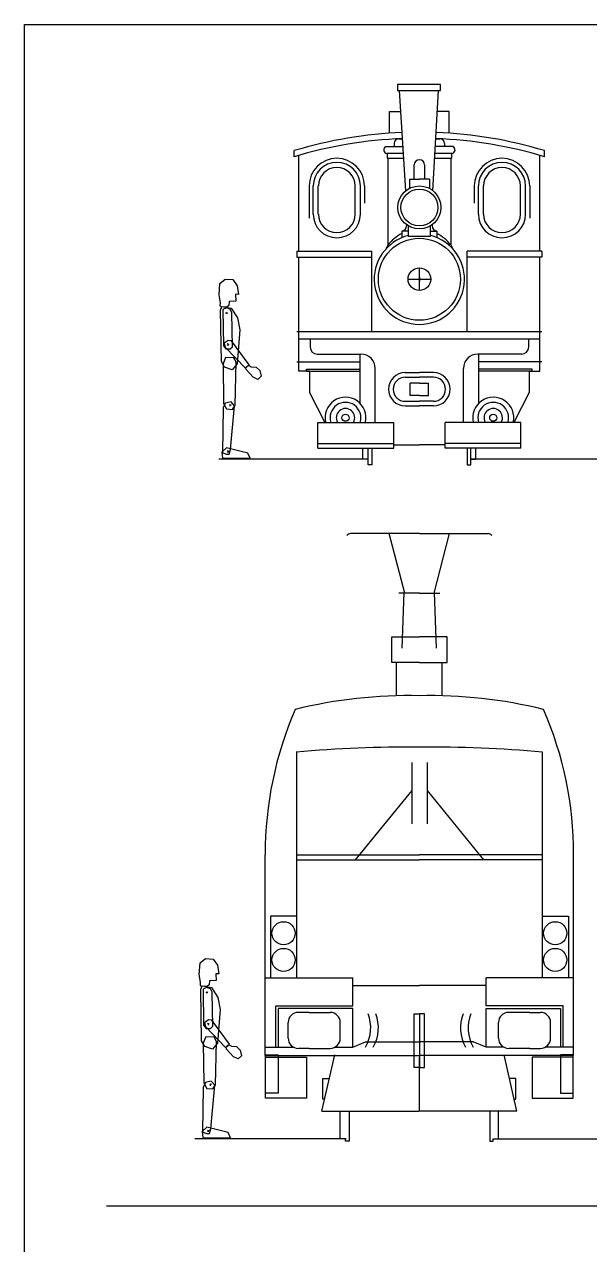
# Model space of a CAD drawing. Extents: x -9190 to 21925, y -3698 to 11555.
# Drawn here: x 19150 to 19322.2, y 4943.2 to 5315 of the extents above; entities that cross this region are included whole.
import ezdxf

# ---------------------------------------------------------------- set-up
doc = ezdxf.new("R2010")
doc.units = 0
doc.layers.get('0').update_dxf_attribs({"linetype": 'CONTINUOUS'})
doc.layers.add('1', color=7, linetype='CONTINUOUS')

msp = doc.modelspace()

# ---------------------------------------------------------------- linework, layer by layer
for p, q in [((19266.16, 5264.32), (19264.22, 5294.86)), ((19274.44, 5264.34), (19276.18, 5294.86)), ((19261.25, 5281.86), (19261.25, 5288.43)), ((19261.25, 5288.43), (19264.63, 5288.43)), ((19279.38, 5288.43), (19275.81, 5288.43)), ((19279.38, 5281.86), (19279.38, 5288.43)), ((19264.06, 5280.17), (19265.15, 5280.17)), ((19275.34, 5280.17), (19276.56, 5280.17)), ((19232.19, 5274.68), (19232.19, 5276.55)), ((19260.16, 5277.83), (19265.3, 5277.83)), ((19262.66, 5278.76), (19262.66, 5277.83)), ((19262.66, 5278.76), (19262.66, 5278.76)), ((19280.47, 5277.83), (19275.21, 5277.83)), ((19277.97, 5278.76), (19277.97, 5277.83)), ((19308.44, 5274.68), (19308.44, 5276.55)), ((19233.59, 5245.93), (19233.59, 5275.09)), ((19268.75, 5267.87), (19268.75, 5272.18)), ((19271.88, 5272.18), (19271.85, 5267.87)), ((19307.03, 5245.93), (19307.03, 5275.09)), ((19307.03, 5245.93), (19307.03, 5275.09)), ((19236.72, 5265.77), (19236.72, 5255.93)), ((19237.97, 5257.18), (19237.97, 5265.77)), ((19239.53, 5257.18), (19239.53, 5265.77)), ((19250.78, 5257.18), (19250.78, 5265.77)), ((19252.34, 5257.18), (19252.34, 5265.77)), ((19253.59, 5265.77), (19253.59, 5260.51)), ((19267.25, 5267.87), (19270.31, 5267.87)), ((19267.25, 5267.87), (19267.25, 5265.04)), ((19267.97, 5267.87), (19268.75, 5267.87)), ((19273.38, 5267.87), (19270.31, 5267.87)), ((19273.38, 5267.87), (19273.38, 5265.04)), ((19287.03, 5265.77), (19287.03, 5260.51)), ((19288.28, 5257.18), (19288.28, 5265.77)), ((19289.84, 5257.18), (19289.84, 5265.77)), ((19301.09, 5257.18), (19301.09, 5265.77)), ((19302.66, 5257.18), (19302.66, 5265.77)), ((19303.91, 5265.77), (19303.91, 5255.93)), ((19266.41, 5253.96), (19266.41, 5253.61)), ((19274.22, 5253.96), (19274.22, 5253.61)), ((19264.98, 5252.05), (19264.98, 5250.03)), ((19275.65, 5252.05), (19275.65, 5250.03)), ((19279.84, 5251.11), (19279.84, 5247.86)), ((19232.97, 5245.93), (19255.78, 5245.93)), ((19232.97, 5245.93), (19232.97, 5244.05)), ((19255.78, 5221.42), (19255.78, 5245.93)), ((19260.78, 5247.86), (19260.14, 5246.61)), ((19279.84, 5247.86), (19280.49, 5246.61)), ((19307.66, 5245.93), (19284.84, 5245.93)), ((19284.84, 5221.42), (19284.84, 5245.93)), ((19307.66, 5245.93), (19307.66, 5244.05)), ((19232.97, 5244.05), (19255.78, 5244.05)), ((19233.59, 5209.38), (19233.59, 5244.05)), ((19307.66, 5244.05), (19284.84, 5244.05)), ((19307.03, 5209.38), (19307.03, 5244.05)), ((19307.03, 5219.23), (19307.03, 5244.05)), ((19270.31, 5233.92), (19270.31, 5240.8)), ((19266.88, 5237.36), (19273.75, 5237.36)), ((19269.44, 5237.36), (19271.18, 5237.36)), ((19270.31, 5238.04), (19270.31, 5236.68)), ((19232.97, 5221.42), (19307.66, 5221.42)), ((19233.59, 5219.23), (19307.03, 5219.23)), ((19237.03, 5219.23), (19237.03, 5216.73)), ((19303.59, 5219.23), (19303.59, 5216.73)), ((19232.97, 5212.19), (19252.23, 5212.19)), ((19239.22, 5214.55), (19252.5, 5214.55)), ((19252.23, 5199.58), (19252.23, 5214.55)), ((19301.41, 5214.55), (19288.12, 5214.55)), ((19288.39, 5199.58), (19288.39, 5214.55)), ((19307.66, 5212.19), (19288.39, 5212.19)), ((19236.88, 5209.38), (19233.59, 5209.38)), ((19235.94, 5210), (19252.23, 5210)), ((19235.94, 5209.38), (19235.94, 5210)), ((19235.94, 5209.38), (19252.23, 5209.38)), ((19236.88, 5209.38), (19236.88, 5202.81)), ((19256.88, 5193.75), (19256.88, 5210.17)), ((19266.02, 5208.91), (19270.31, 5208.91)), ((19274.61, 5208.91), (19270.31, 5208.91)), ((19283.75, 5193.75), (19283.75, 5210.17)), ((19304.69, 5210), (19288.39, 5210)), ((19304.69, 5209.38), (19288.39, 5209.38)), ((19303.75, 5209.38), (19303.75, 5202.81)), ((19303.75, 5209.38), (19307.03, 5209.38)), ((19304.69, 5209.38), (19304.69, 5210)), ((19266.02, 5207.5), (19270.31, 5207.5)), ((19270.31, 5205.7), (19267.5, 5205.7)), ((19267.5, 5201.95), (19267.5, 5205.7)), ((19274.61, 5207.5), (19270.31, 5207.5)), ((19270.31, 5205.7), (19273.12, 5205.7)), ((19273.12, 5201.95), (19273.12, 5205.7)), ((19236.88, 5202.81), (19241.51, 5193.75)), ((19270.31, 5201.95), (19267.5, 5201.95)), ((19270.31, 5201.95), (19273.12, 5201.95)), ((19303.75, 5202.81), (19299.11, 5193.75)), ((19266.02, 5200.16), (19270.31, 5200.16)), ((19266.02, 5198.75), (19270.31, 5198.75)), ((19274.61, 5200.16), (19270.31, 5200.16)), ((19274.61, 5198.75), (19270.31, 5198.75)), ((19239.38, 5193.75), (19262.5, 5193.75)), ((19239.38, 5185.94), (19239.38, 5193.75)), ((19253.59, 5194.37), (19253.59, 5194.37)), ((19262.5, 5185.94), (19262.5, 5193.75)), ((19301.25, 5193.75), (19278.12, 5193.75)), ((19278.12, 5185.94), (19278.12, 5193.75)), ((19287.03, 5194.37), (19287.03, 5194.37)), ((19287.03, 5194.37), (19287.03, 5194.37)), ((19301.25, 5185.94), (19301.25, 5193.75)), ((19239.38, 5187.34), (19262.5, 5187.34)), ((19262.5, 5186.88), (19270.31, 5186.88)), ((19278.12, 5186.88), (19270.31, 5186.88)), ((19301.25, 5187.34), (19278.12, 5187.34)), ((19237.5, 5182.5), (19237.5, 5182.5)), ((19239.38, 5185.94), (19262.5, 5185.94)), ((19254.69, 5180.78), (19254.69, 5185.94)), ((19301.25, 5185.94), (19278.12, 5185.94)), ((19285.94, 5180.78), (19285.94, 5185.94)), ((19270.31, 5159.85), (19249.34, 5159.85)), ((19265.83, 5141.73), (19261.15, 5159.85)), ((19270.31, 5159.85), (19291.28, 5159.85)), ((19274.8, 5141.73), (19279.47, 5159.85)), ((19270.31, 5141.72), (19264.06, 5141.72)), ((19265.09, 5124.94), (19265.68, 5141.88)), ((19270.31, 5141.72), (19276.56, 5141.72)), ((19275.53, 5124.94), (19274.94, 5141.88)), ((19263.38, 5110.47), (19263.38, 5120.62)), ((19277.25, 5110.47), (19277.25, 5120.62)), ((19232.93, 5093.28), (19232.93, 5024.53)), ((19232.93, 5093.28), (19232.93, 5062.03)), ((19307.69, 5093.28), (19307.69, 5024.53)), ((19307.69, 5093.28), (19307.69, 5062.03)), ((19267.97, 5090.16), (19267.97, 5071.41)), ((19272.66, 5090.16), (19272.66, 5071.41)), ((19267.97, 5081.56), (19250.78, 5060.47)), ((19272.66, 5081.56), (19289.84, 5060.47)), ((19223.34, 5000.81), (19223.34, 5062.03)), ((19232.78, 5060.47), (19270.31, 5060.47)), ((19232.93, 5062.03), (19270.31, 5062.03)), ((19307.69, 5062.03), (19270.31, 5062.03)), ((19307.85, 5060.47), (19270.31, 5060.47)), ((19317.28, 5000.81), (19317.28, 5062.03)), ((19224.91, 5043.32), (19224.91, 5024.5)), ((19232.93, 5043.32), (19224.91, 5043.32)), ((19307.69, 5043.32), (19315.72, 5043.32)), ((19315.72, 5043.32), (19315.72, 5024.5)), ((19223.34, 5024.53), (19250, 5024.53)), ((19317.28, 5024.53), (19290.62, 5024.53)), ((19250, 5022.19), (19270.31, 5022.19)), ((19290.62, 5022.19), (19270.31, 5022.19)), ((19236.72, 5013.98), (19233.45, 5013.98)), ((19236.72, 5013.98), (19243.11, 5013.98)), ((19303.91, 5013.98), (19297.52, 5013.98)), ((19303.9, 5013.98), (19307.17, 5013.98)), ((19230.33, 5006.14), (19230.33, 5010.86)), ((19246.23, 5006.14), (19246.23, 5010.86)), ((19294.39, 5006.14), (19294.39, 5010.86)), ((19310.3, 5006.14), (19310.3, 5010.86)), ((19223.34, 5003.44), (19231.88, 5003.44)), ((19223.34, 5000.81), (19270.31, 5000.81)), ((19236.72, 5003.01), (19233.45, 5003.01)), ((19236.72, 5003.01), (19243.11, 5003.01)), ((19240.62, 4983.91), (19244.53, 5001.09)), ((19244.68, 5003.44), (19250, 5003.44)), ((19317.28, 5000.81), (19270.31, 5000.81)), ((19270.31, 4983.91), (19270.31, 5000.31)), ((19270.31, 4983.91), (19270.31, 5000.31)), ((19295.95, 5003.44), (19290.62, 5003.44)), ((19300, 4983.91), (19296.09, 5001.09)), ((19303.91, 5003.01), (19297.52, 5003.01)), ((19303.9, 5003.01), (19307.17, 5003.01)), ((19317.28, 5003.44), (19308.74, 5003.44)), ((19240.62, 4983.91), (19270.22, 4983.91)), ((19300, 4983.91), (19270.41, 4983.91)), ((19175, 4955), (19940, 4955))]:
    msp.add_line(p, q)
at = {"color": 5}
for p, q in [((19254.69, 5182.5), (19209.22, 5182.5)), ((19334.67, 5182.5), (19285.94, 5182.5)), ((19247.98, 4975.51), (19201.89, 4975.51)), ((19292.83, 4975.51), (19934.08, 4975.51))]:
    msp.add_line(p, q, dxfattribs=at)
for points in [[(19150, 5315), (20525, 5315), (20525, 4460), (19150, 4460)], [(19263.64, 5294.86), (19276.76, 5294.86), (19276.76, 5296.73), (19263.64, 5296.73)], [(19218.42, 5211.09), (19219.06, 5210.7), (19220.57, 5210.55), (19221.67, 5209.51), (19222.16, 5207.78), (19221.1, 5206.86), (19219.66, 5207.49), (19217.54, 5209.82), (19217.48, 5210.45), (19217.97, 5211)], [(19270.31, 4997.19), (19268.75, 4997.19), (19268.75, 5013.59), (19270.31, 5013.59)], [(19270.31, 4997.19), (19271.88, 4997.19), (19271.88, 5013.59), (19270.31, 5013.59)], [(19212.42, 5004.09), (19213.06, 5003.7), (19214.57, 5003.55), (19215.67, 5002.51), (19216.16, 5000.78), (19215.1, 4999.86), (19213.66, 5000.49), (19211.54, 5002.82), (19211.48, 5003.45), (19211.97, 5004)], [(19223.44, 5001.09), (19227.34, 5001.09), (19227.34, 4989.37), (19223.44, 4989.37)], [(19223.44, 5000.31), (19235.94, 5000.31), (19235.94, 4987.81), (19223.44, 4987.81)], [(19317.19, 5000.31), (19304.69, 5000.31), (19304.69, 4987.81), (19317.19, 4987.81)], [(19317.19, 5001.09), (19313.28, 5001.09), (19313.28, 4989.37), (19317.19, 4989.37)]]:
    msp.add_lwpolyline(points, close=True)
for points in [[(19265.44, 5275.64), (19260.47, 5275.64), (19260.47, 5274.23), (19265.53, 5274.23)], [(19275, 5274.23), (19280.16, 5274.23), (19280.16, 5275.64), (19275.08, 5275.64)], [(19260.78, 5247.86), (19260.78, 5274.23), (19265.53, 5274.23)], [(19275, 5274.23), (19279.84, 5274.23), (19279.84, 5247.86)], [(19273.59, 5253.55), (19273.59, 5250.43), (19267.03, 5250.43), (19267.03, 5253.55)], [(19267.03, 5252.05), (19264.98, 5252.05)], [(19273.59, 5252.05), (19275.65, 5252.05)], [(19255.78, 5185.94), (19255.78, 5180.78), (19254.69, 5180.78), (19254.69, 5182.5), (19253.12, 5182.5), (19253.12, 5185.94)], [(19284.84, 5185.94), (19284.84, 5180.78), (19285.94, 5180.78), (19285.94, 5182.5), (19287.5, 5182.5), (19287.5, 5185.94)], [(19270.31, 5120.63), (19261.88, 5120.63), (19261.88, 5128.44), (19270.31, 5128.44)], [(19270.31, 5120.63), (19278.75, 5120.63), (19278.75, 5128.44), (19270.31, 5128.44)], [(19226.56, 5003.44), (19226.56, 5015.94), (19250, 5015.94), (19250, 5024.53)], [(19314.06, 5003.44), (19314.06, 5015.94), (19290.62, 5015.94), (19290.62, 5024.53)], [(19244.68, 5003.44), (19250, 5003.44), (19250, 5015.16), (19227.34, 5015.16), (19227.34, 5003.44), (19231.88, 5003.44)], [(19295.95, 5003.44), (19290.62, 5003.44), (19290.62, 5015.16), (19313.28, 5015.16), (19313.28, 5003.44), (19308.74, 5003.44)], [(19250, 5003.44), (19253.91, 5005), (19270.31, 5005)], [(19290.62, 5003.44), (19286.72, 5005), (19270.31, 5005)], [(19241.46, 4987.59), (19240.92, 4987.59), (19240.92, 4993.84), (19242.88, 4993.84)], [(19299.16, 4987.59), (19299.7, 4987.59), (19299.7, 4993.84), (19297.74, 4993.84)], [(19248.89, 4983.91), (19248.89, 4974.73), (19247.8, 4974.73), (19247.8, 4975.51), (19246.23, 4975.51), (19246.23, 4983.91)], [(19291.73, 4983.91), (19291.73, 4974.73), (19292.83, 4974.73), (19292.83, 4975.51), (19294.39, 4975.51), (19294.39, 4983.91)]]:
    msp.add_lwpolyline(points)
for centre, radius in [((19270.31, 5259.23), 6.56), ((19270.31, 5259.23), 5.62), ((19270.31, 5237.36), 12.5), ((19270.31, 5237.36), 3.44), ((19247.81, 5195.16), 1.09), ((19292.81, 5195.16), 1.09), ((19228.94, 5038.09), 3.53), ((19311.68, 5038.09), 3.53), ((19228.94, 5029.97), 3.53), ((19311.68, 5029.97), 3.53)]:
    msp.add_circle(centre, radius)
for centre, radius, start, end in [((19270.31, 5150.16), 132.01, 92.2917, 106.7859), ((19270.31, 5148.29), 132.01, 92.24, 106.7859), ((19264.06, 5278.76), 1.41, 90, 180), ((19270.31, 5148.29), 132.01, 73.2141, 87.8154), ((19270.31, 5150.16), 132.01, 73.2141, 87.769), ((19276.56, 5278.76), 1.41, 0, 90), ((19260.59, 5276.77), 1.14, 112.1663, 264.0939), ((19280.04, 5276.77), 1.14, 275.9061, 67.8337), ((19245.16, 5265.77), 8.44, 0, 180), ((19245.16, 5265.77), 7.19, 0, 180), ((19270.31, 5272.18), 1.56, 0, 180), ((19295.47, 5265.77), 8.44, 0, 180), ((19295.47, 5265.77), 7.19, 0, 180), ((19245.16, 5265.77), 5.62, 0, 180), ((19295.47, 5265.77), 5.62, 0, 180), ((19245.16, 5257.18), 7.19, 180, 0), ((19245.16, 5257.18), 5.62, 180, 0), ((19295.47, 5257.18), 7.19, 180, 0), ((19295.47, 5257.18), 5.62, 180, 0), ((19264.84, 5253.61), 1.56, 274.8937, 0), ((19275.78, 5253.61), 1.56, 180, 265.1063), ((19270.31, 5237.36), 13.75, 103.8061, 76.1939), ((19270.31, 5240.43), 12.08, 116.2057, 142.0795), ((19270.31, 5240.43), 12.08, 37.9205, 63.7943), ((19239.22, 5216.73), 2.19, 180, 270), ((19301.41, 5216.73), 2.19, 270, 0), ((19252.5, 5210.17), 4.38, 0, 90), ((19288.12, 5210.17), 4.38, 90, 180), ((19266.02, 5203.83), 5.08, 90, 270), ((19274.61, 5203.83), 5.08, 270, 90), ((19266.02, 5203.83), 3.67, 90, 270), ((19274.61, 5203.83), 3.67, 270, 90), ((19247.81, 5195.16), 6.25, 346.9971, 193.0029), ((19292.81, 5195.16), 6.25, 346.9971, 193.0029), ((19247.81, 5195.16), 4.69, 342.5424, 197.4576), ((19247.81, 5195.16), 2.81, 330, 210), ((19292.81, 5195.16), 4.69, 342.5424, 197.4576), ((19292.81, 5195.16), 2.81, 330, 210), ((19249.44, 5158.27), 1.59, 93.7342, 141.8218), ((19291.18, 5158.27), 1.59, 38.1782, 86.2658), ((19267.19, 4965.13), 145.37, 88.7711, 103.8033), ((19273.43, 4965.13), 145.37, 76.1967, 91.2289), ((19333.14, 5062.38), 109.8, 156.4201, 180.1823), ((19207.48, 5062.38), 109.8, 359.8177, 23.5799), ((19268.38, 4690.54), 404.3, 89.7255, 95.0463), ((19272.25, 4690.54), 404.3, 84.9537, 90.2745), ((19233.45, 5010.86), 3.12, 90, 180), ((19243.11, 5010.86), 3.12, 0, 90), ((19243.61, 5009.34), 11.87, 330.1936, 21.009), ((19245.95, 5009.34), 11.87, 330.1936, 21.009), ((19294.68, 5009.34), 11.87, 158.991, 209.8064), ((19297.02, 5009.34), 11.87, 158.991, 209.8064), ((19297.52, 5010.86), 3.12, 90, 180), ((19307.17, 5010.86), 3.12, 0, 90), ((19233.45, 5006.14), 3.12, 180, 270), ((19243.11, 5006.14), 3.12, 270, 0), ((19297.52, 5006.14), 3.12, 180, 270), ((19307.17, 5006.14), 3.12, 270, 0)]:
    msp.add_arc(centre, radius, start, end)
at = {"layer": '1', "color": 7}
for p, q in [((19209.28, 5232.56), (19209.55, 5236.07)), ((19209.55, 5236.07), (19211.12, 5237.43)), ((19211.12, 5237.43), (19213.47, 5237.25)), ((19213.47, 5237.25), (19214.8, 5235.38)), ((19214.8, 5235.38), (19215.18, 5232.7)), ((19209.68, 5230.17), (19209.28, 5232.56)), ((19214.3, 5232.76), (19214.44, 5230.69)), ((19215.18, 5232.7), (19214.3, 5232.76)), ((19209.62, 5229.29), (19209.68, 5230.17)), ((19209.89, 5228.98), (19209.62, 5229.29)), ((19209.75, 5227.91), (19210.15, 5229.05)), ((19209.99, 5212.27), (19209.75, 5227.91)), ((19211.64, 5228.84), (19209.89, 5228.98)), ((19210.15, 5229.05), (19213, 5228.58)), ((19211.51, 5228.6), (19210.45, 5228.09)), ((19210.45, 5228.09), (19210.6, 5217.05)), ((19211.62, 5227.02), (19211.3, 5227.06)), ((19212.69, 5228.2), (19211.51, 5228.6)), ((19211.79, 5227.27), (19211.62, 5227.02)), ((19211.62, 5227.02), (19211.79, 5227.27)), ((19211.79, 5226.74), (19211.62, 5227.02)), ((19212.28, 5229.38), (19211.64, 5228.84)), ((19212.36, 5230.55), (19212.28, 5229.38)), ((19214.44, 5230.69), (19212.36, 5230.55)), ((19213.2, 5227.14), (19212.69, 5228.2)), ((19213, 5228.58), (19214.89, 5225.57)), ((19213.36, 5216.76), (19213.2, 5227.14)), ((19214.89, 5225.57), (19215.64, 5221.91)), ((19215.64, 5221.91), (19214.8, 5211.56)), ((19210.6, 5217.05), (19211.38, 5216.12)), ((19212.06, 5218.74), (19210.87, 5217.84)), ((19210.87, 5217.84), (19211.12, 5216.65)), ((19211.12, 5216.65), (19217.3, 5210.3)), ((19211.38, 5216.12), (19212.69, 5216.11)), ((19212.05, 5217.43), (19211.79, 5217.63)), ((19212.31, 5217.56), (19212.05, 5217.43)), ((19212.05, 5217.43), (19212.31, 5217.56)), ((19212.05, 5217.1), (19212.05, 5217.43)), ((19213.09, 5218.62), (19212.06, 5218.74)), ((19212.69, 5216.11), (19213.36, 5216.76)), ((19218.47, 5211.3), (19213.09, 5218.62)), ((19210.97, 5210.56), (19209.99, 5212.27)), ((19211.28, 5213.49), (19210.5, 5211.59)), ((19213.79, 5213.41), (19211.28, 5213.49)), ((19214.54, 5212.15), (19213.79, 5213.41)), ((19214.22, 5198.96), (19214.54, 5212.15)), ((19210.5, 5211.59), (19210.62, 5199.48)), ((19213.26, 5209.76), (19210.97, 5210.56)), ((19214.8, 5211.56), (19213.26, 5209.76)), ((19217.3, 5210.3), (19218.47, 5211.3)), ((19210.5, 5198.14), (19210.29, 5184.56)), ((19211.18, 5199.65), (19210.5, 5198.14)), ((19210.62, 5199.48), (19211.54, 5197.83)), ((19212.93, 5200), (19211.18, 5199.65)), ((19211.54, 5197.83), (19213.39, 5197.71)), ((19212.7, 5198.97), (19212.45, 5199.19)), ((19212.66, 5198.64), (19212.7, 5198.97)), ((19212.97, 5199.07), (19212.7, 5198.97)), ((19212.76, 5185.49), (19214, 5198.83)), ((19214, 5198.83), (19212.93, 5200)), ((19213.39, 5197.71), (19214.22, 5198.96)), ((19211.54, 5185.98), (19210.17, 5184.72)), ((19210.17, 5184.72), (19210.36, 5182.87)), ((19210.29, 5184.56), (19211.43, 5184.04)), ((19210.36, 5182.87), (19218.78, 5182.8)), ((19211.43, 5184.04), (19212.36, 5184.08)), ((19218.05, 5184.4), (19211.54, 5185.98)), ((19212.02, 5184.91), (19211.77, 5185.11)), ((19212.01, 5184.58), (19212.02, 5184.91)), ((19212.02, 5184.91), (19212.01, 5184.58)), ((19212.29, 5185.03), (19212.02, 5184.91)), ((19212.36, 5184.08), (19212.76, 5185.49)), ((19218.78, 5182.8), (19218.05, 5184.4)), ((19203.55, 5029.07), (19205.12, 5030.43)), ((19205.12, 5030.43), (19207.47, 5030.25)), ((19207.47, 5030.25), (19208.8, 5028.38)), ((19203.28, 5025.56), (19203.55, 5029.07)), ((19208.8, 5028.38), (19209.18, 5025.7)), ((19203.68, 5023.17), (19203.28, 5025.56)), ((19203.62, 5022.29), (19203.68, 5023.17)), ((19206.36, 5023.55), (19206.28, 5022.38)), ((19208.44, 5023.69), (19206.36, 5023.55)), ((19208.3, 5025.76), (19208.44, 5023.69)), ((19209.18, 5025.7), (19208.3, 5025.76)), ((19203.89, 5021.98), (19203.62, 5022.29)), ((19203.75, 5020.91), (19204.15, 5022.05)), ((19203.99, 5005.27), (19203.75, 5020.91)), ((19205.64, 5021.84), (19203.89, 5021.98)), ((19204.15, 5022.05), (19207, 5021.58)), ((19205.51, 5021.6), (19204.45, 5021.09)), ((19204.45, 5021.09), (19204.6, 5010.05)), ((19205.62, 5020.02), (19205.3, 5020.06)), ((19206.69, 5021.2), (19205.51, 5021.6)), ((19205.79, 5020.27), (19205.62, 5020.02)), ((19205.62, 5020.02), (19205.79, 5020.27)), ((19205.79, 5019.74), (19205.62, 5020.02)), ((19206.28, 5022.38), (19205.64, 5021.84)), ((19207.2, 5020.14), (19206.69, 5021.2)), ((19207, 5021.58), (19208.89, 5018.57)), ((19207.36, 5009.76), (19207.2, 5020.14)), ((19208.89, 5018.57), (19209.64, 5014.91)), ((19206.06, 5011.74), (19204.87, 5010.84)), ((19207.09, 5011.62), (19206.06, 5011.74)), ((19212.47, 5004.3), (19207.09, 5011.62)), ((19209.64, 5014.91), (19208.8, 5004.56)), ((19204.6, 5010.05), (19205.38, 5009.12)), ((19204.87, 5010.84), (19205.12, 5009.65)), ((19205.12, 5009.65), (19211.3, 5003.3)), ((19205.38, 5009.12), (19206.69, 5009.11)), ((19206.05, 5010.43), (19205.79, 5010.63)), ((19206.31, 5010.56), (19206.05, 5010.43)), ((19206.05, 5010.43), (19206.31, 5010.56)), ((19206.05, 5010.1), (19206.05, 5010.43)), ((19206.69, 5009.11), (19207.36, 5009.76)), ((19204.97, 5003.56), (19203.99, 5005.27)), ((19205.28, 5006.49), (19204.5, 5004.59)), ((19204.5, 5004.59), (19204.62, 4992.48)), ((19207.79, 5006.41), (19205.28, 5006.49)), ((19208.8, 5004.56), (19207.26, 5002.76)), ((19208.54, 5005.15), (19207.79, 5006.41)), ((19208.22, 4991.96), (19208.54, 5005.15)), ((19211.3, 5003.3), (19212.47, 5004.3)), ((19207.26, 5002.76), (19204.97, 5003.56)), ((19206.93, 4993), (19205.18, 4992.65)), ((19208, 4991.83), (19206.93, 4993)), ((19204.5, 4991.14), (19204.29, 4977.56)), ((19205.18, 4992.65), (19204.5, 4991.14)), ((19204.62, 4992.48), (19205.54, 4990.83)), ((19205.54, 4990.83), (19207.39, 4990.71)), ((19206.7, 4991.97), (19206.45, 4992.19)), ((19206.66, 4991.64), (19206.7, 4991.97)), ((19206.97, 4992.07), (19206.7, 4991.97)), ((19206.76, 4978.49), (19208, 4991.83)), ((19207.39, 4990.71), (19208.22, 4991.96)), ((19205.54, 4978.98), (19204.17, 4977.72)), ((19212.05, 4977.4), (19205.54, 4978.98)), ((19206.02, 4977.91), (19205.77, 4978.11)), ((19206.01, 4977.58), (19206.02, 4977.91)), ((19206.02, 4977.91), (19206.01, 4977.58)), ((19206.29, 4978.03), (19206.02, 4977.91)), ((19206.36, 4977.08), (19206.76, 4978.49)), ((19204.17, 4977.72), (19204.36, 4975.87)), ((19204.29, 4977.56), (19205.43, 4977.04)), ((19204.36, 4975.87), (19212.78, 4975.8)), ((19205.43, 4977.04), (19206.36, 4977.08)), ((19212.78, 4975.8), (19212.05, 4977.4))]:
    msp.add_line(p, q, dxfattribs=at)

doc.saveas('drawing.dxf')
